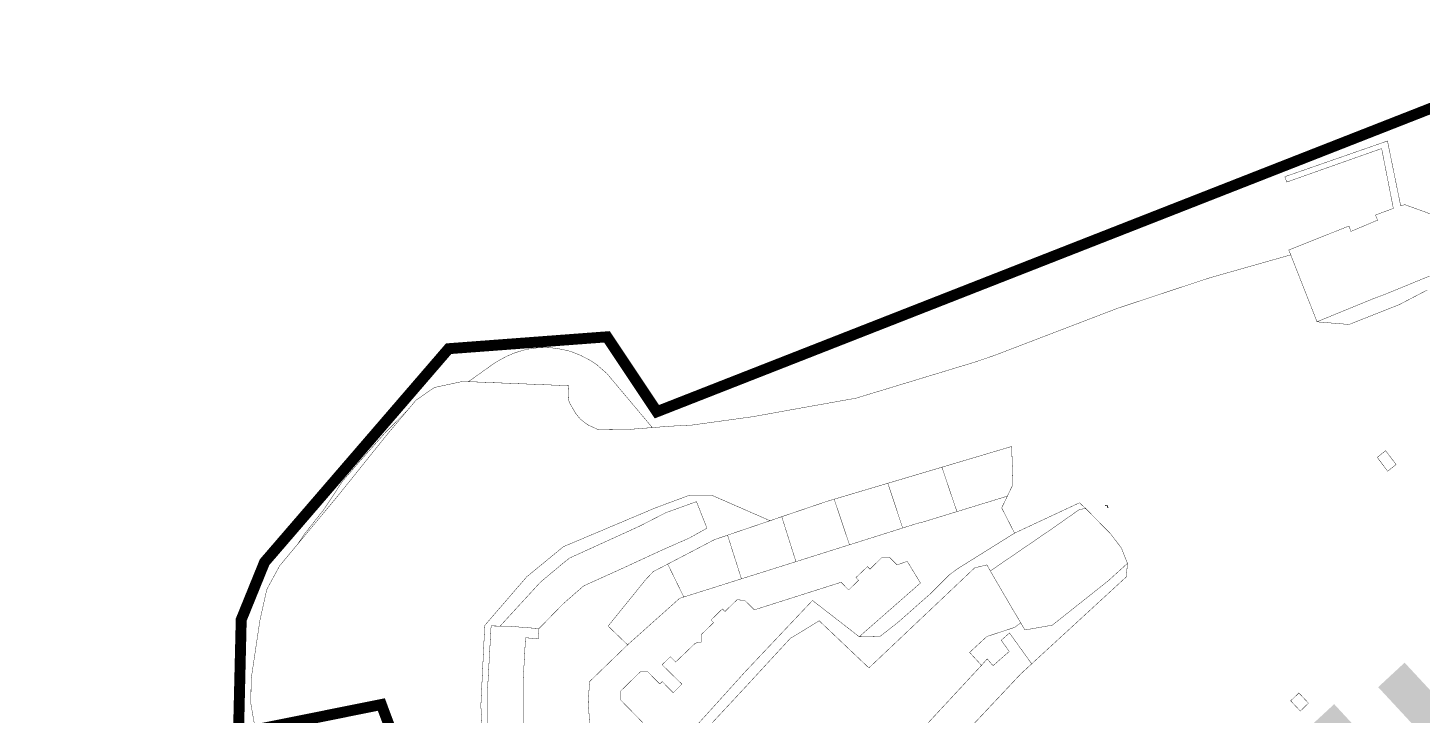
# Model space of a CAD drawing. Header units: millimetres. Extents: x 21689 to 31331, y 37531 to 43751.
# Drawn here: x 24152 to 24917, y 40981 to 41358 of the extents above; entities that cross this region are included whole.
import ezdxf

# ---------------------------------------------------------------- set-up
doc = ezdxf.new("R2010")
doc.units = ezdxf.units.MM
doc.linetypes.add('DASHEDX2', pattern=[1.5, 1, -0.5])
doc.linetypes.add('МЕЖА', pattern=[4, 1, -1, 1, -1])
for name, color, linetype, lineweight in [('0 . 11 - границы ДМ проект', 10, 'МЕЖА', 0), ('0.15 - Видовые раскрытия', 22, 'Continuous', 9), ('CONTUR', 150, 'Continuous', 9)]:
    doc.layers.add(name, color=color, linetype=linetype, lineweight=lineweight)
doc.layers.add('25. ценная историческая застройка сов пер', color=92, linetype='Continuous', lineweight=0, true_color=0x19df16)

# ---------------------------------------------------------------- blocks, each defined once
blk = doc.blocks.new('участки все')
at = {"layer": 'CONTUR', "const_width": 0.2}
for points in [[(2034.09, 3579.21), (2009.96, 3569.33), (2002.78, 3566.62), (1972.32, 3554.15), (1971.62, 3556.03), (1957.93, 3590.85), (1956.88, 3593.51), (1989.85, 3606.67), (1990.98, 3603.69), (2005.6, 3609.91), (2004.42, 3612.69), (2014.22, 3616.34), (2007.8, 3649.17), (1955.75, 3630.78), (1954.71, 3633.72), (1954.71, 3633.72), (2011, 3653.32), (2018.24, 3617.77), (2020.53, 3618.38), (2038.86, 3611.75)], [(1392.67, 3331.63), (1458.3, 3342.47), (1475.19, 3304.72)], [(1515.35, 3313.83), (1513.69, 3343.52), (1515.84, 3387.58), (1538.87, 3414.25), (1558.97, 3430.76), (1609.4, 3452.03), (1628.22, 3459.02), (1640.26, 3459.03), (1658.02, 3451.26), (1672.3, 3445.02), (1703.55, 3455.64), (1804.85, 3485.73), (1805.58, 3464.93), (1799.39, 3452.04), (1806.45, 3438.2), (1842.05, 3454.84), (1845.58, 3451.58), (1859.29, 3437.63), (1865.07, 3429.99), (1868.37, 3421.61), (1867.74, 3414.19), (1810, 3361.13), (1757.73, 3305.53)], [(2032.82, 3571.56), (2017.45, 3563.54), (1989.95, 3552.67), (1972.32, 3554.11), (1971.62, 3556.03), (1957.93, 3590.85), (1913.25, 3578.18), (1862.85, 3561.51), (1794.94, 3535.5), (1784.54, 3531.98), (1719.42, 3512.21), (1687.97, 3506.6), (1662.99, 3502.09), (1629.65, 3497.5), (1617.21, 3496.84), (1594.36, 3495.04), (1578.22, 3494.89), (1572.25, 3497.66), (1568.23, 3500.78), (1565.94, 3503.57), (1563.98, 3506.85), (1562.17, 3509.95), (1561.67, 3512.47), (1561.93, 3519.07), (1503.74, 3521.42), (1488.2, 3518.09), (1478.13, 3511.13), (1462.21, 3492.23), (1435.59, 3459.04), (1403.27, 3420.2), (1396.26, 3407.25), (1392.52, 3390.42), (1387.69, 3358.11), (1387.53, 3344.66), (1387.53, 3344.66), (1389.59, 3332.75)], [(1602.46, 3334.31), (1590.07, 3346.98), (1590.09, 3351.29), (1601.09, 3362.06), (1605.37, 3362.03), (1611.82, 3355.44), (1613.17, 3356.76), (1619.25, 3350.63), (1623.95, 3355.4), (1613.1, 3365.98), (1617.67, 3370.42), (1620.53, 3367.48), (1626.99, 3373.65), (1631.32, 3377.84), (1634.72, 3378.49), (1634.77, 3382.7), (1641.34, 3389.1), (1639.93, 3390.54), (1646.18, 3396.63), (1647.58, 3395.18), (1654.15, 3401.58), (1658.31, 3401.42), (1660.72, 3399.09), (1663.37, 3396.42), (1663.68, 3396.1), (1711.31, 3411.24), (1715.43, 3407), (1720.87, 3412.31), (1719.45, 3413.82), (1725.76, 3419.83), (1727.14, 3418.43), (1733.74, 3424.91), (1737.99, 3424.83), (1741.98, 3420.77), (1747.58, 3422.72), (1747.58, 3422.72), (1754.83, 3410.84), (1721.24, 3381.38), (1732.84, 3381.68), (1742.73, 3389.44), (1760.09, 3404.78), (1770.81, 3415.42), (1775.17, 3418.65), (1806.45, 3438.2), (1799.39, 3452.04), (1802.48, 3458.48), (1774.83, 3450), (1755.85, 3444.18), (1753.21, 3443.59), (1745.07, 3441.01), (1741.37, 3439.83), (1715.89, 3431.81), (1712.11, 3430.62), (1691.42, 3424.09), (1686.52, 3422.55), (1667.88, 3416.67), (1656.63, 3413.13), (1638.61, 3407.43), (1625, 3403.16), (1622.76, 3402.45), (1594.2, 3376.93), (1573.3, 3356.72), (1572.64, 3345.53), (1573.36, 3333.27)], [(1602.46, 3334.31), (1590.07, 3346.98), (1590.09, 3351.29), (1601.09, 3362.06), (1605.38, 3362.03), (1611.82, 3355.44), (1613.17, 3356.76), (1619.25, 3350.63), (1623.95, 3355.4), (1613.11, 3365.98), (1617.67, 3370.42), (1620.53, 3367.48), (1626.99, 3373.65), (1631.32, 3377.84), (1634.72, 3378.49), (1634.77, 3382.7), (1641.34, 3389.1), (1639.94, 3390.54), (1646.18, 3396.63), (1647.58, 3395.18), (1654.15, 3401.58), (1658.31, 3401.42), (1660.72, 3399.09), (1663.37, 3396.42), (1663.68, 3396.1), (1711.32, 3411.24), (1715.43, 3407), (1720.87, 3412.31), (1719.45, 3413.82), (1725.76, 3419.83), (1727.15, 3418.43), (1733.74, 3424.91), (1737.99, 3424.83), (1741.98, 3420.77), (1747.58, 3422.72), (1747.58, 3422.72), (1754.83, 3410.84), (1721.24, 3381.38), (1695.61, 3401.26), (1658.74, 3362.21), (1629.89, 3330.3)], [(1636.09, 3329.29), (1658.55, 3353.46), (1683.45, 3380.48), (1688.32, 3383.38), (1699.28, 3390.13), (1726.56, 3364.25), (1784.6, 3419.18), (1791.32, 3420.78), (1791.32, 3420.78), (1793.14, 3417.44), (1803.94, 3398.94), (1809.82, 3388.99), (1806.45, 3386.46), (1791.25, 3381.49), (1781.79, 3372.77), (1788.31, 3365.68), (1722.62, 3294.85)]]:
    blk.add_lwpolyline(points, dxfattribs=at)
for points in [[(1541.85, 3539.46), (1544.23, 3539.77), (1546.68, 3539.92), (1549.09, 3539.97), (1551.6, 3539.91), (1554.12, 3539.67), (1556.61, 3539.29), (1558.83, 3538.83), (1561.53, 3538.26), (1563.93, 3537.5), (1566.25, 3536.59), (1568.57, 3535.62), (1570.59, 3534.57), (1573.04, 3533.31), (1575.18, 3532.03), (1577.23, 3530.63), (1582.79, 3525.79), (1607.74, 3496.1), (1594.36, 3495.04), (1578.22, 3494.89), (1572.25, 3497.66), (1568.23, 3500.78), (1565.94, 3503.57), (1563.98, 3506.85), (1562.17, 3509.95), (1561.67, 3512.47), (1561.93, 3519.07), (1506.9, 3521.3), (1521.04, 3531.37), (1523.21, 3532.66), (1525.41, 3533.88), (1527.62, 3535.07), (1529.88, 3536.1), (1532.21, 3537.03), (1534.59, 3537.81), (1536.95, 3538.5), (1539.37, 3539.11), (1541.85, 3539.46)], [(1447.42, 3477.76), (1461.58, 3493.68), (1472.76, 3504.96), (1473.59, 3505.74), (1462.21, 3492.23), (1435.59, 3459.04), (1413.04, 3431.94), (1416.79, 3437.49), (1427.82, 3451.45), (1437.71, 3466.54), (1447.42, 3477.76)], [(1804.85, 3485.73), (1766.6, 3474.36), (1774.83, 3450), (1802.48, 3458.48), (1805.58, 3464.93), (1804.85, 3485.73)], [(2015.73, 3475.84), (2011.13, 3472.16), (2005.4, 3479.75), (2009.98, 3483.43), (2015.73, 3475.84)], [(1736.94, 3465.55), (1745.07, 3441.01), (1753.21, 3443.59), (1755.85, 3444.18), (1774.83, 3450), (1766.6, 3474.36), (1736.94, 3465.55)], [(1707.51, 3456.81), (1715.89, 3431.81), (1741.37, 3439.83), (1745.07, 3441.01), (1736.94, 3465.55), (1707.51, 3456.81)], [(1686.52, 3422.55), (1691.42, 3424.09), (1712.11, 3430.62), (1715.89, 3431.81), (1707.51, 3456.81), (1703.55, 3455.64), (1678.75, 3447.2), (1686.52, 3422.55)], [(1524.26, 3387.21), (1546.29, 3411.22), (1559.03, 3421.91), (1562.49, 3424.59), (1600.55, 3441.92), (1615.31, 3449.48), (1631.97, 3455.46), (1637.73, 3440.9), (1627.98, 3435.47), (1612.55, 3428.67), (1592.05, 3419.18), (1570.36, 3409.39), (1569.53, 3408.78), (1558.65, 3399.24), (1545.58, 3385.83), (1535.15, 3386.64), (1530.37, 3387.08), (1524.26, 3387.21)], [(1793.14, 3417.44), (1803.94, 3398.94), (1812.15, 3385.06), (1827.19, 3387.73), (1857.85, 3412.06), (1868.37, 3421.61), (1865.07, 3429.99), (1859.29, 3437.63), (1845.58, 3451.58), (1842.25, 3451.32), (1826.54, 3440.29), (1822.48, 3437.52), (1793.14, 3417.44)], [(1649.02, 3437.08), (1656.63, 3413.13), (1667.88, 3416.67), (1686.52, 3422.55), (1678.75, 3447.2), (1649.02, 3437.08)], [(1625, 3403.16), (1638.61, 3407.43), (1656.63, 3413.13), (1649.02, 3437.08), (1641.98, 3434.69), (1616.2, 3421.22), (1625, 3403.16)], [(1583.5, 3387.21), (1594.2, 3376.93), (1622.76, 3402.45), (1625, 3403.16), (1616.2, 3421.22), (1608.28, 3417.1), (1604.18, 3412.77), (1583.5, 3387.21)], [(1540.71, 3294), (1532.6, 3288.69), (1526.63, 3294.01), (1517.64, 3313.24), (1517.42, 3333.08), (1517.41, 3353.31), (1519.32, 3387.29), (1524.26, 3387.21), (1530.37, 3387.08), (1535.15, 3386.64), (1545.58, 3385.83), (1545.24, 3380.24), (1538.2, 3380.81), (1536.98, 3358.65), (1536.75, 3319.67), (1537.28, 3307.48), (1537.89, 3301.62), (1539.9, 3296.03), (1540.71, 3294)], [(1722.62, 3294.85), (1788.32, 3365.68), (1791.42, 3369.19), (1794.64, 3365.48), (1803.56, 3373.32), (1799.12, 3379.4), (1803.67, 3383.43), (1815.84, 3366.49), (1810.01, 3361.12), (1757.73, 3305.52), (1737.01, 3281.46), (1722.62, 3294.85)], [(1967.66, 3344.91), (1963.18, 3340.59), (1957.92, 3346.2), (1962.42, 3350.53), (1967.66, 3344.91)]]:
    blk.add_lwpolyline(points, close=True, dxfattribs=at)

msp = doc.modelspace()

# ---------------------------------------------------------------- hatches: boundary and pattern name
at = {"layer": '25. ценная историческая застройка сов пер', "lineweight": 30, "true_color": 0x19df16, "transparency": 33554585}
h = msp.add_hatch(color=92, dxfattribs=at)
h.dxf.hatch_style = 1
h.paths.add_polyline_path([(24856.68, 40975.8), (24899.61, 40930), (24930.11, 40958.69), (24930.95, 40957.8), (24943.17, 40969.3), (24942.34, 40970.19), (24972.17, 40998.25), (24961.12, 41010.22), (24962.46, 41011.46), (24933.4, 41042.79), (24924.18, 41034.23), (24952.83, 41003.35), (24949.51, 41000.27), (24951.67, 40997.94), (24947.77, 40994.33), (24945.65, 40996.61), (24931.39, 40983.38), (24907.15, 41009.51), (24892.65, 40996.06), (24917.14, 40969.67), (24899.48, 40953.29), (24868.52, 40986.75)])

# ---------------------------------------------------------------- linework, layer by layer
at = {"layer": '0 . 11 - границы ДМ проект', "color": 7, "linetype": 'DASHEDX2', "lineweight": 100, "ltscale": 9, "transparency": 33554687, "const_width": 6, "flags": 128}
msp.add_lwpolyline([(22946.73, 37638.63), (22902.58, 38352.1), (23040.31, 38403.75), (23117.29, 38401.21), (23331.14, 38342.16), (23767.92, 38429.68), (23839.74, 38479.18), (23935.86, 38610.42), (23988.4, 38646.95), (24015.49, 38690.25), (24098.85, 38777.82), (24145.03, 38828.88), (24135.93, 38857.75), (24309.79, 39159.02), (24384.58, 39142.81), (24479.69, 39275.04), (24546.54, 39209.37), (24750.01, 39350.13), (25003.88, 39639.8), (25413.16, 40107.12), (25363.28, 40286.2), (24989.23, 40491.14), (25395.28, 40838.84), (25660.56, 41058.12), (25845.24, 41208.92), (25792.92, 41266.23), (25888.27, 41383.12), (26058.63, 41521.65), (26092.2, 41658.69), (26130.83, 41752.53), (26159.07, 41742.27), (26300.9, 42104.41), (26325.34, 42112.11), (26524.48, 42049.12), (26659.52, 41994.11), (26661.3, 41997.38), (26646.24, 42050.67), (26706.46, 42026.98), (26859.65, 41970.83), (27006.59, 41919.76), (27172.98, 41911.41), (27384.06, 41951.12), (27369.53, 42033.59), (27673.24, 42086.3), (27976.36, 41979.69), (28033.35, 41963.23), (28102.86, 41962.56), (28159.54, 41928.27), (28328.6, 41835.14), (28499.53, 41807.33), (28720.17, 41761.45), (29052.46, 41622.84), (29045.52, 41606.09), (29058.02, 41600.92), (29065.19, 41619.05), (29089.18, 41611.33), (29476.61, 41567.37), (29694.11, 41552.14), (29707.83, 41609), (29818.28, 41584.5), (29941.9, 41545.71), (30079.67, 41531.57), (30099.06, 41598.9), (30133.54, 41631.15), (30187.93, 41657.25), (30321.66, 41749.67), (30401.38, 41749.67), (30509.19, 41676.74), (30617.63, 41749.67), (30608.36, 41787.7), (30599.77, 41907.5), (30613.25, 41930.65), (30611.36, 41954.39), (30596.2, 41953.51), (30593.67, 42010.25), (30597.05, 42063.37), (30605.38, 42235.81), (30665.45, 42236.17), (30657.33, 42284.13), (30610.32, 42363.4), (30625.51, 42373.52), (30633.15, 42373.02), (30649.52, 42377.68), (30654.81, 42423.45), (30716.03, 42430.23), (30760.54, 42567.65), (30765.8, 42586.36), (30791.95, 42710.49), (30846.37, 42699.4), (30866.74, 42759.78), (30939.13, 42753.23), (31030.96, 42735.49), (31057.16, 42750.28), (31131.35, 42919.39), (31178.71, 43049.99), (31223.9, 43155.77), (31261.16, 43239.22), (31200.23, 43266.25), (31159.04, 43264.62), (31092.9, 43324.59), (31030.84, 43397.77), (30974.06, 43434.01), (30837.68, 43448.49), (30812.71, 43443.57), (30797.57, 43373.26), (30670.04, 43084.43), (30627.79, 42979.09), (30572.79, 42815.93), (30581.39, 42739.2), (30580.07, 42670.05), (30572.53, 42633.02), (30553.34, 42565.66), (30547.4, 42556.65), (30525.72, 42505.25), (30514.51, 42510.11), (30479.51, 42425.86), (30461.95, 42345.38), (30464.75, 42236.14), (30403.52, 42231.72), (30362, 42222.3), (30262.37, 42221.19), (30097.98, 42200.41), (30088.95, 42269.89), (30058.49, 42273.9), (30000.91, 42267.83), (30008.93, 42181.88), (29926.02, 42170.86), (29838.04, 42159.36), (29837.12, 42151.42), (29801.62, 42150.52), (29804.08, 42118.48), (29746.29, 42112.77), (29727.01, 42117.61), (29726.77, 42121.26), (29669.99, 42116.48), (29667.12, 42186.75), (29663.62, 42276.82), (29664.83, 42334.2), (29729.67, 42336.19), (29743.29, 42425.8), (29681.45, 42426.64), (29599.85, 42422.04), (29585.29, 42460.05), (29593.55, 42547.9), (29586.23, 42640.93), (29612.42, 42670.26), (29566.57, 42703.24), (29536.55, 42712.38), (29485.13, 42721.11), (29445.22, 42718.94), (29271.87, 42704.28), (29252.91, 42692.41), (29197.95, 42673.04), (29178.85, 42668.77), (29146.59, 42665.68), (29091.04, 42663.1), (29090.12, 42694.39), (29093.43, 42735.41), (29109.46, 42731.74), (29114.94, 42754.25), (29105.61, 42762.57), (29115.3, 42813.46), (29163.59, 42900), (29195.32, 42957.41), (29200.53, 43020.6), (29169.03, 43102.91), (29094.39, 43130.16), (29034.07, 43130.54), (28931.05, 43118.37), (28819.4, 43060.11), (28798.63, 43021.64), (28799.74, 42985.88), (28707.96, 42909.03), (28686.59, 42891.68), (28665.24, 42871.73), (28655.12, 42859.97), (28647.85, 42848.5), (28636.35, 42823.08), (28630.36, 42817.18), (28632.11, 42786.97), (28651.56, 42783.79), (28691.78, 42770.28), (28688.63, 42759.99), (28685.9, 42758.4), (28674.4, 42734.05), (28670.96, 42721.95), (28465.92, 42806.49), (28422.23, 42822.02), (28375.9, 42835.07), (28353.71, 42839.03), (28334.9, 42842.59), (28324.45, 42844.67), (28310.37, 42860.64), (28285.15, 42868.53), (28273.81, 42871.97), (28249.69, 42869.4), (28186.52, 42849.62), (28159.73, 42849.83), (28118.75, 42863.99), (28094.8, 42888.25), (28084.71, 42900.92), (28068.74, 42924.62), (28025.62, 42901.74), (28004.08, 42892.7), (27951.92, 42913.21), (27851.65, 42849.79), (27793.9, 42819.52), (27766.59, 42881.7), (27711.88, 42969.56), (27682.2, 43019.56), (27636.09, 43064.5), (27679.04, 43117.9), (27700.16, 43145.1), (27730.28, 43232.44), (27705.35, 43256.96), (27691.79, 43306.56), (27688.55, 43316.07), (27675.1, 43337.74), (27671.02, 43346.91), (27667.81, 43356.54), (27665.87, 43367.34), (27665.76, 43376.05), (27664.78, 43381.05), (27419.59, 43272.56), (27422.82, 43266.23), (27362.67, 43207.3), (27358.27, 43197.8), (27315.11, 43177.13), (27276.85, 43176.61), (27257.44, 43175.75), (27253.84, 43180.5), (27248.88, 43187.03), (27238.09, 43198.06), (27218.29, 43206.98), (27213.36, 43207.6), (27202.43, 43208.96), (27239.74, 43225.54), (27236.35, 43231.88), (27229.04, 43245.51), (27224.79, 43253.43), (27207.06, 43286.52), (27191.9, 43314.8), (27189.96, 43318.43), (27109.82, 43276.33), (27075.56, 43340.35), (27088.29, 43348.01), (27054.82, 43405.39), (27040.02, 43396.59), (27025.14, 43422.1), (27004.05, 43461.84), (26932.79, 43645.55), (26914.14, 43691.8), (26899.52, 43700.46), (26872.13, 43716.99), (26742.39, 43504.78), (26736.34, 43496.67), (26723.68, 43483.84), (26681.05, 43469.92), (26667.11, 43474.54), (26618.22, 43488.58), (26621.71, 43502.66), (26587.49, 43510.32), (26573.52, 43508.91), (26527.9, 43493.77), (26492.74, 43503.26), (26478.24, 43499.38), (26452.07, 43505.41), (26442.19, 43502.58), (26426.7, 43506.38), (26416.4, 43498.79), (26374.87, 43508.45), (26369.59, 43485.73), (26357.38, 43433.16), (26343.06, 43372.1), (26343.68, 43335.85), (26278.09, 43335.37), (26275.1, 43319.34), (26179.58, 43336.15), (26136.07, 43350.43), (26129.55, 43332.91), (26114.21, 43338.65), (26048.36, 43335.77), (26042.27, 43335.96), (26041.86, 43305.06), (26039.99, 43285.4), (25993.77, 43297.06), (25935.55, 43314.57), (25864.49, 43314.71), (25836.1, 43306.44), (25791.06, 43309.44), (25778.1, 43340.97), (25720.4, 43383.9), (25692.71, 43506.7), (25567.19, 43536.12), (25552.49, 43470.45), (25520.72, 43350.23), (25464.42, 43088.88), (25450.38, 42940.35), (25403.2, 42900.12), (25517.17, 42564.61), (25324.39, 42333.51), (25231.57, 42248.42), (25084.91, 42241.32), (25004.68, 42115.84), (25034.08, 42028.82), (25232.98, 41677.08), (25331.24, 41588.66), (25222.08, 41431.42), (24497, 41147.16), (24469.6, 41188.24), (24382.78, 41181.73), (24281.81, 41064.62), (24269, 41033.06), (24267.52, 40970.79), (24345.86, 40986.54), (24396.82, 40849.9), (24260.73, 40587.7), (24122.54, 40455.83), (24175.55, 40365.15), (24087.33, 40202.95), (23882.35, 40127.13), (23799.32, 39897.89), (23757.23, 39543.04), (23644.49, 39442.48), (23258.99, 39279.22), (23188.93, 39177.24), (23155.23, 38943.77), (22794.42, 38626.82), (22640.55, 38070.59), (22681.18, 37890.91), (22868.64, 37599.25), (22946.73, 37638.63)], close=True, dxfattribs=at)
at = {"layer": '0.15 - Видовые раскрытия'}
for q in [(24742.95, 41095.64), (24742.95, 41095.64), (24744.28, 41094.37), (24744.28, 41094.37)]:
    msp.add_line((24744.11, 41095.53), q, dxfattribs=at)

# ---------------------------------------------------------------- block references
at = {"layer": 'CONTUR'}
msp.add_blockref('участки все', (22886.75, 37642.36), dxfattribs=at)

doc.saveas('drawing.dxf')
